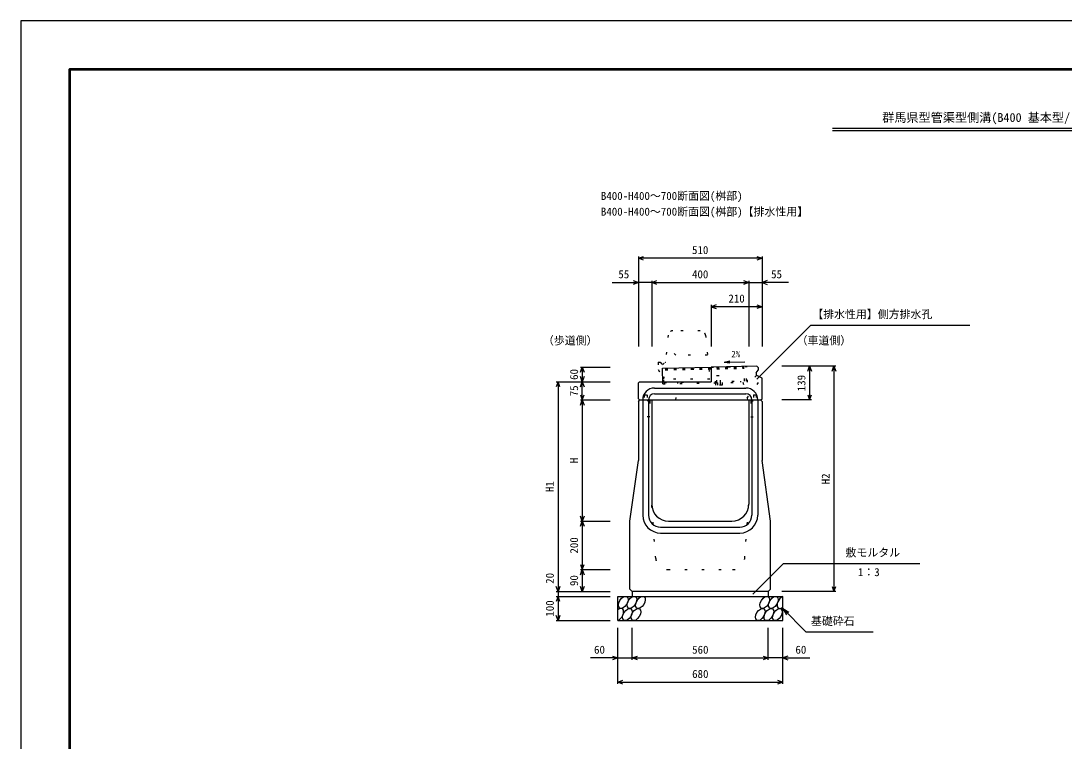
# Model space of a CAD drawing. Units: millimetres, scale not verified. Extents: x -12600 to 12600, y -5940 to 5940.
# Drawn here: x -12600 to -8300, y -2970 to 0 of the extents above; entities that cross this region are included whole.
import ezdxf
from ezdxf.enums import TextEntityAlignment as Align

# ---------------------------------------------------------------- set-up
doc = ezdxf.new("R2010")
doc.units = ezdxf.units.MM
doc.header["$LTSCALE"] = 40
doc.linetypes.add('DOTTED', pattern=[1.75, 0.25, -1.5])
for name, color, linetype, lineweight in [('0-0_DIM', 7, 'Continuous', 25), ('0-1_Defpoints', 5, 'Continuous', 25), ('0-2_HATCH', 6, 'DOTTED', 25), ('0-5_OUTLINE', 3, 'Continuous', 25), ('0-6_OUTLINE2', 4, 'DOTTED', 25), ('0-7_TXT', 7, 'Continuous', 25), ('0-8_WAKU', 3, 'Continuous', 25)]:
    doc.layers.add(name, color=color, linetype=linetype, lineweight=lineweight)
doc.styles.add('ＭＳ ゴシック', font='')
doc.styles.get('ＭＳ ゴシック').set_extended_font_data('MS Gothic')

msp = doc.modelspace()

# ---------------------------------------------------------------- linework, layer by layer
at = {"layer": '0-0_DIM'}
for p, q in [((-10055, -971.3), (-10055, -1342.94)), ((-9545, -978.8), (-10055, -978.8)), ((-9545, -971.3), (-9545, -1342.94)), ((-10000, -1071.3), (-10000, -1342.94)), ((-9600, -1071.3), (-9600, -1342.94)), ((-10163.38, -1078.8), (-10055, -1078.8)), ((-10000, -1078.8), (-10055, -1078.8)), ((-10000, -1078.8), (-9600, -1078.8)), ((-9600, -1078.8), (-9545, -1078.8)), ((-9436.62, -1078.8), (-9545, -1078.8)), ((-9755, -1171.3), (-9755, -1342.94)), ((-9545, -1178.8), (-9755, -1178.8)), ((-9566.54, -1477.09), (-9344.4, -1254.95)), ((-9344.4, -1254.95), (-8688.5, -1254.95)), ((-10293.5, -1427.94), (-10171, -1427.94)), ((-10286, -1427.94), (-10286, -1487.94)), ((-9241.5, -1423.94), (-9464, -1423.94)), ((-9349, -1423.94), (-9349, -1562.94)), ((-9249, -1423.94), (-9249, -2352.94)), ((-10393.5, -1487.94), (-10171, -1487.94)), ((-10386, -1487.94), (-10386, -2352.94)), ((-10286, -1562.94), (-10286, -1487.94)), ((-10293.5, -1562.94), (-10171, -1562.94)), ((-10286, -1562.94), (-10286, -2062.94)), ((-9341.5, -1562.94), (-9464, -1562.94)), ((-10293.5, -2062.94), (-10171, -2062.94)), ((-10286, -2062.94), (-10286, -2262.94)), ((-10293.5, -2262.94), (-10171, -2262.94)), ((-10286, -2262.94), (-10286, -2352.94)), ((-9582.89, -2363.75), (-9456.66, -2237.52)), ((-9456.66, -2237.52), (-8895.19, -2237.52)), ((-10393.5, -2352.94), (-10171, -2352.94)), ((-10386, -2352.94), (-10386, -2372.94)), ((-9241.5, -2352.94), (-9464, -2352.94)), ((-10393.5, -2372.94), (-10171, -2372.94)), ((-10386, -2372.94), (-10386, -2472.94)), ((-9460, -2422.94), (-9364.24, -2518.7)), ((-9460, -2422.94), (-9434.02, -2437.94)), ((-9460, -2422.94), (-9445, -2448.92)), ((-10393.5, -2472.94), (-10171, -2472.94)), ((-10140, -2734.31), (-10140, -2502.94)), ((-10080, -2634.31), (-10080, -2502.94)), ((-9520, -2634.31), (-9520, -2502.94)), ((-9460, -2734.31), (-9460, -2502.94)), ((-9364.24, -2518.7), (-9086.69, -2518.7)), ((-10140, -2626.81), (-10251.79, -2626.81)), ((-10140, -2626.81), (-10080, -2626.81)), ((-10080, -2626.81), (-9520, -2626.81)), ((-9460, -2626.81), (-9520, -2626.81)), ((-9460, -2626.81), (-9348.21, -2626.81)), ((-10140, -2726.81), (-9460, -2726.81))]:
    msp.add_line(p, q, dxfattribs=at)
for points in [[(-10033.86, -986.5), (-10055, -978.8), (-10033.86, -971.11)], [(-9566.14, -971.11), (-9545, -978.8), (-9566.14, -986.5)], [(-10076.14, -1071.11), (-10055, -1078.8), (-10076.14, -1086.5)], [(-9978.86, -1086.5), (-10000, -1078.8), (-9978.86, -1071.11)], [(-9621.14, -1071.11), (-9600, -1078.8), (-9621.14, -1086.5)], [(-9523.86, -1071.11), (-9545, -1078.8), (-9523.86, -1086.5)], [(-9733.86, -1171.11), (-9755, -1178.8), (-9733.86, -1186.5)], [(-9566.14, -1171.11), (-9545, -1178.8), (-9566.14, -1186.5)], [(-10293.7, -1449.09), (-10286, -1427.94), (-10278.3, -1449.09)], [(-9356.7, -1445.09), (-9349, -1423.94), (-9341.3, -1445.09)], [(-9256.7, -1445.09), (-9249, -1423.94), (-9241.3, -1445.09)], [(-10378.3, -1509.09), (-10386, -1487.94), (-10393.7, -1509.09)], [(-10278.3, -1466.8), (-10286, -1487.94), (-10293.7, -1466.8)], [(-10293.7, -1509.09), (-10286, -1487.94), (-10278.3, -1509.09)], [(-10293.7, -1541.8), (-10286, -1562.94), (-10278.3, -1541.8)], [(-9356.7, -1541.8), (-9349, -1562.94), (-9341.3, -1541.8)], [(-10293.7, -1584.09), (-10286, -1562.94), (-10278.3, -1584.09)], [(-10278.3, -2041.8), (-10286, -2062.94), (-10293.7, -2041.8)], [(-10293.7, -2084.09), (-10286, -2062.94), (-10278.3, -2084.09)], [(-10293.7, -2241.8), (-10286, -2262.94), (-10278.3, -2241.8)], [(-10293.7, -2284.09), (-10286, -2262.94), (-10278.3, -2284.09)], [(-10378.3, -2331.8), (-10386, -2352.94), (-10393.7, -2331.8)], [(-10278.3, -2331.8), (-10286, -2352.94), (-10293.7, -2331.8)], [(-9256.7, -2331.8), (-9249, -2352.94), (-9241.3, -2331.8)], [(-10378.3, -2394.09), (-10386, -2372.94), (-10393.7, -2394.09)], [(-10378.3, -2451.8), (-10386, -2472.94), (-10393.7, -2451.8)], [(-10161.14, -2619.11), (-10140, -2626.81), (-10161.14, -2634.5)], [(-10058.86, -2634.5), (-10080, -2626.81), (-10058.86, -2619.11)], [(-9541.14, -2619.11), (-9520, -2626.81), (-9541.14, -2634.5)], [(-9438.86, -2619.11), (-9460, -2626.81), (-9438.86, -2634.5)], [(-10118.86, -2734.5), (-10140, -2726.81), (-10118.86, -2719.11)], [(-9481.14, -2719.11), (-9460, -2726.81), (-9481.14, -2734.5)]]:
    msp.add_lwpolyline(points, dxfattribs=at)
at = {"layer": '0-1_Defpoints'}
msp.add_lwpolyline([(-12600, -5940), (-4200, -5940), (-4200, 0), (-12600, 0)], close=True, dxfattribs=at)
at = {"layer": '0-2_HATCH', "linetype": 'Continuous'}
for p, q in [((-9955, -1431.75), (-9755, -1427.94)), ((-9953.77, -1496.24), (-9955, -1431.75))]:
    msp.add_line(p, q, dxfattribs=at)
at = {"layer": '0-2_HATCH'}
for p, q in [((-9949.36, -1491.66), (-9950.5, -1431.67)), ((-9942.7, -1431.52), (-9941.56, -1491.51)), ((-9939.2, -1431.45), (-9938.06, -1491.44)), ((-9935.7, -1431.38), (-9934.56, -1491.37)), ((-9907.41, -1430.84), (-9906.26, -1490.83)), ((-9903.91, -1430.78), (-9902.76, -1490.77)), ((-9900.41, -1430.71), (-9899.26, -1490.7)), ((-9872.11, -1430.17), (-9870.97, -1490.16)), ((-9868.61, -1430.11), (-9867.47, -1490.09)), ((-9865.11, -1430.04), (-9863.97, -1490.03)), ((-9836.82, -1429.5), (-9835.68, -1489.49)), ((-9833.32, -1429.43), (-9832.18, -1489.42)), ((-9829.82, -1429.37), (-9828.68, -1489.36)), ((-9801.53, -1428.83), (-9800.38, -1488.82)), ((-9798.03, -1428.76), (-9796.88, -1488.75)), ((-9794.53, -1428.7), (-9793.38, -1488.68)), ((-9765.83, -1428.15), (-9764.69, -1488.14)), ((-9762.73, -1428.09), (-9761.59, -1488.08)), ((-9758.83, -1428.02), (-9757.69, -1488)), ((-9755, -1427.94), (-9606.06, -1425.11)), ((-9732.38, -1462.02), (-9716.39, -1461.71)), ((-9730.94, -1427.48), (-9729.8, -1487.47)), ((-9727.44, -1427.42), (-9726.21, -1491.91)), ((-9723.94, -1427.35), (-9722.8, -1487.34)), ((-9715.82, -1491.71), (-9716.39, -1461.71)), ((-9695.64, -1426.81), (-9694.5, -1486.8)), ((-9692.15, -1426.75), (-9691, -1486.73)), ((-9688.65, -1426.68), (-9687.5, -1486.67)), ((-9659.95, -1426.13), (-9658.81, -1486.12)), ((-9656.85, -1426.07), (-9655.62, -1490.56)), ((-9652.95, -1426), (-9651.81, -1485.99)), ((-9625.06, -1425.47), (-9623.91, -1485.46)), ((-9621.56, -1425.4), (-9620.42, -1485.39)), ((-9616.92, -1485.32), (-9618.06, -1425.33)), ((-9609.42, -1485.18), (-9610.56, -1425.19)), ((-9604.83, -1489.59), (-9606.06, -1425.11)), ((-9953.77, -1496.24), (-9604.83, -1489.59)), ((-9949.36, -1491.66), (-9609.42, -1485.18)), ((-9893.04, -1490.58), (-9892.95, -1495.08)), ((-9737.68, -1492.12), (-9709.99, -1491.6)), ((-9737.68, -1492.12), (-9737.49, -1502.12)), ((-9709.8, -1501.6), (-9737.49, -1502.12)), ((-9731.81, -1492.01), (-9732.38, -1462.02)), ((-9729.3, -1491.97), (-9729.11, -1501.96)), ((-9718.33, -1491.76), (-9718.14, -1501.75)), ((-9709.99, -1491.6), (-9709.8, -1501.6)), ((-9634.41, -1485.66), (-9634.33, -1490.16))]:
    msp.add_line(p, q, dxfattribs=at)
at = {"layer": '0-2_HATCH', "linetype": 'Continuous'}
for centre in [(-10117.11, -2397.94), (-10081.63, -2397.94), (-10046.16, -2397.94), (-9533.95, -2397.94), (-9498.48, -2397.94), (-10100.23, -2447.94), (-10064.75, -2447.94), (-9552.55, -2447.94), (-9517.07, -2447.94), (-9481.59, -2447.94)]:
    msp.add_ellipse(centre, major_axis=(14.54, 23.54), ratio=0.5792, dxfattribs=at)
for centre, start_param, end_param in [((-9463, -2397.94), 0.6666252, 4.1103269), ((-10135.7, -2447.94), 3.7419964, 7.318141)]:
    msp.add_ellipse(centre, major_axis=(14.54, 23.54), ratio=0.5792, start_param=start_param, end_param=end_param, dxfattribs=at)
at = {"layer": '0-5_OUTLINE', "linetype": 'DOTTED'}
for p, q in [((-9799.54, -1277.99), (-9913.34, -1277.99)), ((-9931.81, -1295.99), (-9943, -1407.94)), ((-9778.2, -1295.95), (-9760, -1477.94)), ((-9973, -1407.94), (-9973, -1437.94)), ((-9973, -1407.94), (-9965, -1407.94)), ((-9965, -1407.94), (-9955, -1417.94)), ((-9973, -1437.94), (-9950, -1477.94)), ((-9760, -1477.94), (-9950, -1477.94))]:
    msp.add_line(p, q, dxfattribs=at)
at = {"layer": '0-5_OUTLINE'}
for p, q in [((-9566, -1424.34), (-9755, -1427.94)), ((-9755, -1427.94), (-9755, -1487.94)), ((-9570, -1450.94), (-9561, -1440.94)), ((-9570, -1450.94), (-9570, -1460.94)), ((-9545, -1473.94), (-9570, -1460.94)), ((-10050, -1487.94), (-9755, -1487.94)), ((-10055, -1557.94), (-10050, -1562.94)), ((-10055, -1568.94), (-10049, -1562.94)), ((-10055, -1568.94), (-10055, -1812.94)), ((-10050, -1562.94), (-9550, -1562.94)), ((-10000, -1562.94), (-10000, -1992.94)), ((-9600, -1562.94), (-9600, -1992.94)), ((-9551, -1562.94), (-9545, -1568.94)), ((-9545, -1568.94), (-9545, -1812.94)), ((-10090, -2062.94), (-10055, -1812.94)), ((-9510, -2062.94), (-9545, -1812.94)), ((-10090, -2342.94), (-10090, -2062.94)), ((-9930, -2062.94), (-9670, -2062.94)), ((-9510, -2342.94), (-9510, -2062.94)), ((-10090, -2342.94), (-10080, -2352.94)), ((-9520, -2352.94), (-10080, -2352.94)), ((-10080, -2352.94), (-10080, -2372.94)), ((-9520, -2352.94), (-9510, -2342.94)), ((-9520, -2352.94), (-9520, -2372.94)), ((-10140, -2372.94), (-9460, -2372.94)), ((-10140, -2472.94), (-10140, -2372.94)), ((-9460, -2472.94), (-9460, -2372.94)), ((-10140, -2472.94), (-9460, -2472.94))]:
    msp.add_line(p, q, dxfattribs=at)
at = {"layer": '0-5_OUTLINE', "linetype": 'DOTTED'}
msp.add_lwpolyline([(-9955, -1417.94), (-9945, -1407.94), (-9943, -1407.94)], dxfattribs=at)
at = {"layer": '0-5_OUTLINE'}
for points in [[(-9566, -1424.34), (-9561, -1429.25), (-9561, -1440.94)], [(-10055, -1557.94), (-10055, -1492.94), (-10050, -1487.94)], [(-9550, -1562.94), (-9545, -1557.94), (-9545, -1473.94)]]:
    msp.add_lwpolyline(points, dxfattribs=at)
at = {"layer": '0-5_OUTLINE', "linetype": 'DOTTED'}
for centre, start, end in [((-9911.9, -1297.94), 94.13229, 174.40835), ((-9798.1, -1297.94), 4.08463, 93.6009)]:
    msp.add_arc(centre, 20, start, end, dxfattribs=at)
at = {"layer": '0-5_OUTLINE'}
for centre, start, end in [((-9930, -1992.94), 180, 270), ((-9670, -1992.94), 270, 0)]:
    msp.add_arc(centre, 70, start, end, dxfattribs=at)
at = {"layer": '0-6_OUTLINE2'}
for p, q in [((-9950, -1477.94), (-9943, -1407.94)), ((-9568.37, -1461.79), (-9617.41, -1516.1)), ((-9900, -1562.94), (-9893.28, -1495.09)), ((-9624.33, -1489.97), (-9605, -1562.94)), ((-9607.03, -1555.27), (-9546.63, -1473.09)), ((-10031, -1542.44), (-10019, -1542.44)), ((-10031, -1542.44), (-10031, -1567.44)), ((-10019, -1542.44), (-10019, -1567.44)), ((-9581, -1542.44), (-9569, -1542.44)), ((-9581, -1542.44), (-9581, -1567.44)), ((-9569, -1542.44), (-9569, -1567.44)), ((-10008, -1567.44), (-10053.5, -1567.44)), ((-10008, -1567.44), (-10008, -1632.94)), ((-9592, -1567.44), (-9592, -1632.94)), ((-9592, -1567.44), (-9546.5, -1567.44)), ((-10008, -1632.94), (-10055, -1632.94)), ((-9592, -1632.94), (-9545, -1632.94)), ((-9983.43, -2216.64), (-10000, -1992.94)), ((-9616.57, -2216.64), (-9600, -1992.94)), ((-9933.57, -2262.94), (-9666.43, -2262.94))]:
    msp.add_line(p, q, dxfattribs=at)
at = {"layer": '0-6_OUTLINE2', "linetype": 'Continuous'}
for p, q in [((-9988, -1513.94), (-9612, -1513.94)), ((-9988, -1537.94), (-9612, -1537.94)), ((-10037, -1562.94), (-10037, -2037.94)), ((-10013, -1562.94), (-10013, -2037.94)), ((-9587, -1562.94), (-9587, -2037.94)), ((-9563, -1562.94), (-9563, -2037.94)), ((-9963, -2087.94), (-9637, -2087.94)), ((-9963, -2111.94), (-9637, -2111.94))]:
    msp.add_line(p, q, dxfattribs=at)
at = {"layer": '0-6_OUTLINE2'}
msp.add_lwpolyline([(-9770, -1377.94), (-9900, -1377.94), (-9937, -1347.94)], dxfattribs=at)
at = {"layer": '0-6_OUTLINE2', "linetype": 'Continuous'}
for centre, radius, start, end in [((-9988, -1562.94), 49, 90, 180), ((-9988, -1562.94), 25, 90, 180), ((-9612, -1562.94), 49, 0, 90), ((-9612, -1562.94), 25, 0, 90), ((-9963, -2037.94), 74, 180, 270), ((-9963, -2037.94), 50, 180, 270), ((-9637, -2037.94), 50, 270, 0), ((-9637, -2037.94), 74, 270, 0)]:
    msp.add_arc(centre, radius, start, end, dxfattribs=at)
at = {"layer": '0-6_OUTLINE2'}
for centre, start, end in [((-9933.57, -2212.94), 184.23639, 270), ((-9666.43, -2212.94), 270, 355.76361)]:
    msp.add_arc(centre, 50, start, end, dxfattribs=at)
at = {"layer": '0-7_TXT'}
for p, q in [((-9254.18, -442.8), (-7545.82, -442.8)), ((-9254.18, -452.4), (-7545.82, -452.4)), ((-9701.62, -1407), (-9678.07, -1402.38)), ((-9701.62, -1407), (-9615.79, -1405.36)), ((-9701.62, -1407), (-9677.91, -1410.72))]:
    msp.add_line(p, q, dxfattribs=at)
at = {"layer": '0-8_WAKU', "lineweight": 50}
msp.add_lwpolyline([(-12400, -5740), (-4400, -5740), (-4400, -200), (-12400, -200)], close=True, dxfattribs=at)

# ---------------------------------------------------------------- texts
at = {"layer": '0-0_DIM', "style": 'ＭＳ ゴシック'}
for s, p in [('510', (-9833.75, -971.3)), ('55', (-10137.34, -1071.3)), ('400', (-9833.75, -1071.3)), ('55', (-9507.66, -1071.3)), ('210', (-9683.75, -1171.3)), ('【排水性用】側方排水孔', (-9338.21, -1236.21)), ('（歩道側）', (-10448.39, -1344.65)), ('（車道側）', (-9402.57, -1344.65)), ('敷モルタル', (-9201.06, -2218.78)), ('1：3', (-9150.06, -2299.47)), ('基礎砕石', (-9343.68, -2501.53)), ('60', (-10237.5, -2619.31)), ('560', (-9833.22, -2619.31)), ('60', (-9407.5, -2619.31)), ('680', (-9833.22, -2719.31))]:
    msp.add_text(s, height=32.99, dxfattribs=at).set_placement(p, align=Align.BOTTOM_LEFT)
for s, p in [('60', (-10293.5, -1480.44)), ('139', (-9356.5, -1527.19)), ('75', (-10293.5, -1547.94)), ('H', (-10293.5, -1824.19)), ('H2', (-9256.5, -1910.94)), ('H1', (-10393.5, -1942.94)), ('200', (-10293.5, -2196.69)), ('20', (-10393.5, -2321.13)), ('90', (-10293.5, -2330.44)), ('100', (-10393.5, -2456.69))]:
    msp.add_text(s, height=32.99, rotation=90, dxfattribs=at).set_placement(p, align=Align.BOTTOM_LEFT)
at = {"layer": '0-7_TXT', "style": 'ＭＳ ゴシック'}
for s, height, p in [('群馬県型管渠型側溝(B400 基本型/自由勾配型兼用・桝部)', 36.66, (-9050, -427.8)), ('B400-H400～700断面図(桝部)', 32.99, (-10209.34, -748.2)), ('B400-H400～700断面図(桝部)【排水性用】', 32.99, (-10209.34, -813.07)), ('2%', 26.39, (-9671.4, -1394.75))]:
    msp.add_text(s, height=height, dxfattribs=at).set_placement(p, align=Align.BOTTOM_LEFT)

doc.saveas('drawing.dxf')
